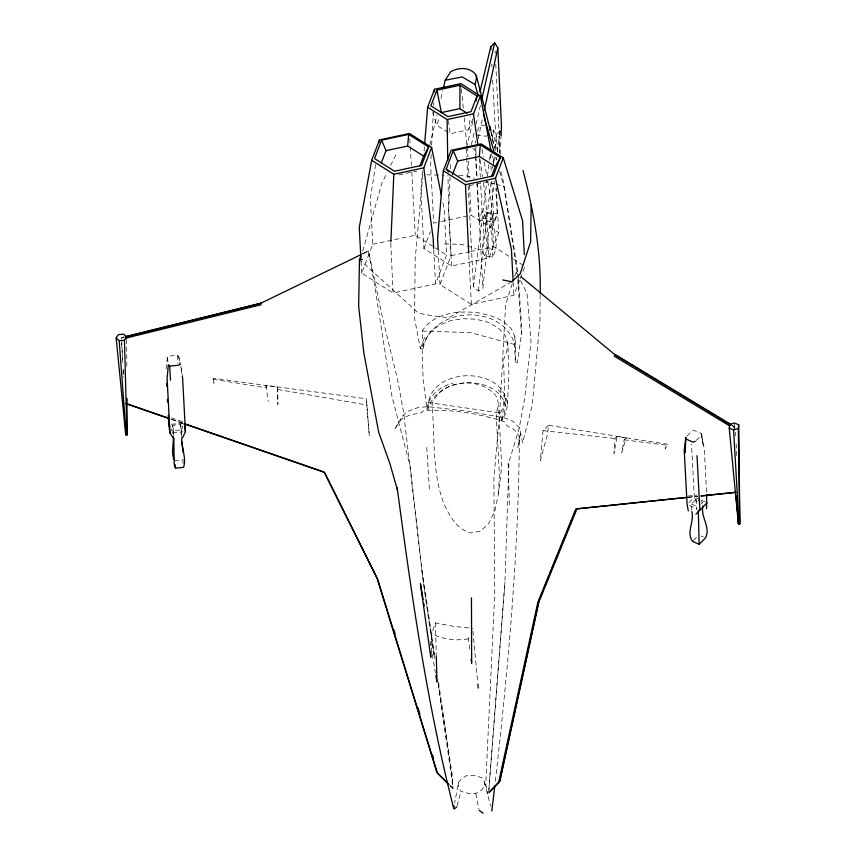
<?xml version="1.0" encoding="UTF-8"?>
<svg xmlns="http://www.w3.org/2000/svg" width="856" height="856" viewBox="0 0 856 856"><rect width="100%" height="100%" fill="white"/><g stroke="black" fill="none" stroke-linecap="round" stroke-linejoin="round"><path stroke-width="0.64" stroke-dasharray="4.28 3.21" d="M277.601 387.051L277.89 404.578L277.601 387.051L213.058 378.138L213.957 383.274L213.058 378.138M499.637 153.117L499.647 136.136M540.147 294.678L539.986 320.016L532.304 405.091L522.556 442.83L519.613 427.861L512.733 421.184L504.569 417.814L466.713 411.094L428.011 406.686L418.263 407.445L407.242 411.533L402.299 416.23L394.509 429.498L401.528 418.959L410.559 414.689L420.51 413.009L424.266 410.388C451.39 409.403 479.66 413.18 505.286 422.169L506.784 425.55L514.392 429.776L519.357 436.079C518.747 552.248 508.122 668.29 495.068 783.657M518.265 277.676L521.668 326.286L521.432 334.086L517.441 362.516L515.355 362.131C515.087 350.971 517.752 338.698 511.257 328.779C503.05 318.774 490.231 315.062 477.99 312.761C458.409 310.471 433.65 312.697 422.243 331.069L423.067 348.713L420.296 348.392L414.593 318.55L415.171 259.368L422.875 174.752M458.484 782.63L458.356 786.974L460.956 791.383L468.039 793.287L475.786 793.544L481.307 790.313L484.357 786.397L484.485 782.031L481.896 777.623L474.78 775.718L467.066 775.472L461.534 778.692L458.484 782.63L454.632 803.163M488.883 789.5L504.954 582.048L508.956 461.951L519.132 428.492L524.728 398.147L531.009 341.212L527.029 293.426L517.548 274.744M431.231 645.413L431.649 633.504L435.49 622.911L453.766 626.41L472.64 628.315M450.063 176.775L448.672 209.848L451.08 255.655L439.984 284.567L471.367 304.383L513.846 295.299L519.86 279.645M450.395 168.835L450.663 162.212M500.311 154.08L501.092 135.451M390.817 243.211L393.054 292.998L435.533 283.914L446.629 255.013L444.221 209.196L442.905 202.765M498.534 493.516L499.369 474.181L496.159 413.245L498.513 405.337L497.325 397.719C482.324 375.795 441.557 378.684 432.055 403.925C434.923 436.999 431.863 471.389 443.601 503.082C449.24 515.44 456.537 529.115 470.661 532.967L480.302 531.287L488.68 523.562L494.961 510.54L498.534 493.516L501.712 466.263L498.513 405.337M431.189 154.529L430.643 165.176L433.692 223.127L440.145 221.747M431.659 145.21L433.361 111.922M433.692 105.267L433.832 102.602M507.437 404.31L508.913 374.896L507.854 343.117L504.901 334.91L498.128 327.752L488.22 322.348L476.129 319.224L463.053 318.689L450.256 320.797L439.01 325.323L430.397 331.85L425.272 339.725L422.094 347.996L423.142 379.775L426.984 409.168L428.182 409.553C435.672 376.447 495.271 372.863 505.618 405.059L504.591 412.688L501.691 420.243L506.356 412.346L507.437 404.31C502.707 363.436 425.207 367.481 428.182 409.553M488.669 792.153L504.954 582.048M515.355 362.131L514.531 344.487L515.045 336.954M617.09 436.421L615.025 438.486L613.987 453.455L617.09 436.421L667.306 444.189L665.198 448.886L667.306 444.189M502.344 420.125L504.591 391.62L503.542 359.841L506.72 351.57L507.854 343.117M422.49 170.761L420.885 190.621L423.934 248.561L451.551 266.002L488.926 258.009L498.695 232.575L496.341 187.796M424.095 150.913L424.416 146.943M548.428 425.239L543.025 430.643L540.307 460.689L547.605 433.885L548.428 425.239L626.228 437.748L621.766 452.696L624.163 439.802L626.228 437.748M468.179 186.019L473.486 286.717L478.376 291.019L482.88 288.087L494.297 181.108M496.544 159.976L496.833 157.333M497.39 152.047L499.08 136.2M166.043 368.915L167.327 357.712L168.247 356.16L177.449 355.304L178.776 356.652L180.595 365.105M475.476 143.155L475.754 140.705M478.376 291.019L491.098 181.386M492.628 168.172L493.088 164.213M493.238 162.897L494.008 156.284M494.929 148.366L496.459 135.152L498.845 131.974M519.357 436.079L517.934 447.442L520.619 433.414M473.486 286.717L486.807 181.354M487.471 176.09L489.311 161.602M489.471 160.286L490.306 153.695M492.136 139.207L493.302 129.994L496.459 135.152M183.024 463.695L182.97 456.269M448.458 120.568L450.203 133.75L468.66 129.802L470.34 116.855M492.425 257.046C494.65 242.911 487.674 227.803 492.938 214.246L485.106 213.112L483.062 218.419L483.929 234.769L482.377 245.062L482.741 251.878L484.592 255.912L492.425 257.046C501.274 243.307 491.633 228.82 492.938 214.246M375.645 164.62L370.359 198.464L372.767 244.27L361.671 273.182L393.054 292.998M701.588 433.682L703.215 445.751L701.588 433.682L693.981 430.397L691.808 431.231L686.683 436.367M475.904 155.589L476.193 147.692M478.162 138.619L482.656 117.871M471.399 144.76L474.053 133.151M476.118 124.109L480.537 104.753M429.915 144.974L436.956 115.186M440.936 98.354L442.777 90.586M466.541 147.628L473.068 120.493M426.984 409.168C428.161 395.472 440.337 386.527 452.717 383.114M457.072 805.817L460.956 791.383M362.741 251.076L381.776 183.441L387.094 172.655M495.25 220.153L497.154 213.775L495.827 188.513M512.22 283.807L505.596 304.832L499.733 412.517L493.88 478.525L494.725 593.764L485.748 784.15L487.642 793.662L488.166 793.533M514.552 276.392L516.361 272.411M448.105 132.423L436.571 125.137L439.642 117.144M468.66 129.802L473.047 118.385M423.934 248.561L430.44 231.601M477.488 131.064L479.253 126.463L480.901 125.179L484.731 125.746M484.592 255.912L487.406 248.582L486.401 242.344L485.106 213.112M520.32 278.435L524.942 266.398L513.739 259.315M423.067 348.713C432.066 303.848 508.657 303.12 515.654 349.216M420.296 348.392L425.379 335.702M469.784 649.126L468.414 638.843L469.826 635.334M181.29 430.194L183.74 424.276M390.636 165.454L397.13 152.272M501.691 420.243L500.396 412.999L504.216 405.573L505.243 397.944L505.618 405.059M733.346 428.118L734.694 426.759L735.732 435.95M490.402 227.236L493.933 222.153L497.154 213.775L482.121 211.593L478.9 219.971L481.457 225.931M434.409 657.29L421.933 569.968L403.497 411.683L397.591 379.657L382.932 319.673L368.487 250.904L362.42 253.943M696.153 440.466L701.278 435.34L704.263 448.416L706.628 493.505M688.887 502.697L694.334 497.25L691.541 444.211M691.776 510.315L691.445 504.024L696.046 499.433L699.373 500.867M700.871 504.152L702.701 502.312L700.486 501.349M693.403 540.478L697.019 536.851M487.727 134.991L486.08 136.264L477.145 134.97M511.802 281.699L448.897 317.704L433.585 315.928L418.595 313.253L359.466 259.561M362.527 253.815L368.487 250.904M362.388 253.954L368.369 251.054L374.757 285.808L392.048 396.863L410.249 466.36L423.346 583.375L434.474 658.328M450.063 785.862L453.145 788.44L438.005 682.435M468.414 638.843C456.558 641.08 442.156 639.421 431.649 633.504M121.606 339.169L121.466 337.885L124.045 337.243M123.981 336.943L121.466 337.885M398.907 174.934L416.722 171.125M469.291 185.624L487.118 181.814L494.875 183.976M441.429 221.469L471.078 215.134L498.695 232.575M372.767 244.27L415.246 235.186L434.302 247.224M451.08 255.655L469.109 251.803M470.393 251.525L493.559 246.571L512.616 258.608M688.32 497.208L697.597 496.245M687.529 497.4L698.164 496.298M687.86 496.084L697.105 495.132M171.339 424.287L182.938 423.217M173.126 434.067L172.666 425.261L180.723 424.523L181.814 436.185M172.666 425.261L173.426 430.643L181.483 429.894M172.548 432.783L182.852 431.82M174.442 460.721L182.489 459.982M426.855 174.827L444.093 175.17M458.677 175.459L465.311 175.598L474.31 178.144M444.778 243.928L461.084 244.281L466.039 245.672M422.243 331.069L470.372 332.61L514.531 344.487M543.025 430.643L615.025 438.486M624.163 439.802L666.396 445.195M213.144 379.283L266.291 387.768L265.949 385.361L366.357 398.757L369.289 435.811L366.357 398.757M483.062 218.419L490.895 219.553M487.406 248.582L495.239 249.717M427.807 402.448L500.396 412.999M277.943 389.469L367.256 405.091M467.28 246.025L475.936 248.454M496.159 184.34L503.874 186.533L517.452 274.23M171.328 417.835L182.649 421.74M171.521 419.205L182.863 423.121M171.446 419.429L182.745 423.346M700.144 499.765L694.334 497.25L697.779 503.392M701.31 500.268L707.12 502.793M691.445 504.024L698.111 506.913M689.401 505.511L697.544 509.042M701.053 535.995L703.279 536.958M732.426 425.379L734.694 426.759M731.762 425.56L734.052 426.951M472.737 148.516L475.626 150.281M435.415 247.93L446.629 255.013M515.922 272.508L517.976 274.209M449.336 784.695L453.145 788.44M498.192 389.726L504.623 396.521M486.304 218.858L482.121 211.593L480.58 182.328M170.986 428.867L172.088 431.039M432.665 111.879L436.571 125.137M495.592 157.215L496.309 159.762M499.551 171.232L503.874 186.533M490.734 131.888L495.656 151.138M500.91 171.681L503.542 181.954L517.891 272.422M484.485 782.031L490.531 806.02M491.258 131.845L493.516 144.621M180.851 366.315L182.574 377.218M475.786 793.544L478.836 808.984M491.569 153.652L493.612 164.138M482.046 149.062L483.415 156.819M484.325 161.987L486.604 174.913M487.738 181.376L491.151 200.764L493.559 246.571M430.119 641.358L430.996 646.612M431.221 647.928L432.098 653.171M432.323 654.487L435.404 672.87M493.302 129.994L496.726 151.983M438.176 683.313L452.428 779.302L452.771 788.579M421.933 569.968L434.409 654.455M438.507 682.178L452.15 774.584L452.942 786.953M480.055 159.591L482.495 176.571M483.437 183.098L485.876 200.069L488.926 258.009M265.949 385.361L268.238 401.282M178.776 356.652L179.61 362.495M167.327 357.712L168.151 363.554M497.743 151.576L495.143 125.211L492.617 80.047M461.395 88.896L463.31 108.594M464.198 117.786L466.884 145.37M467.012 146.686L468.029 157.183M472.887 630.968L477.734 682.756M517.805 279.559L521.432 334.086M426.77 447.421L429.584 492.147M409.799 138.8L410.195 145.456M410.281 146.793L411.394 165.422M411.8 172.077L415.246 235.186M491.729 64.104L491.879 66.757M121.67 340.431L122.868 362.473M736.149 443.868L736.781 455.745M696.046 499.433L696.57 509.491M513.161 282.213L513.846 295.299M494.147 156.595L494.49 163.239M490.37 154.326L490.713 160.982M491.002 166.299L491.205 170.291M491.772 180.926L493.933 222.153L478.9 219.971L477.006 184.061M479.317 158.392L480.302 177.01M475.979 156.916L477.092 178.112M477.37 183.409L482.88 288.087M475.048 146.825L475.465 154.808M475.54 156.134L476.664 177.406M468.232 161.142L469.142 178.262M469.484 184.843L471.078 215.134M466.231 148.923L466.648 156.873M466.723 158.2L467.836 179.396M471.367 304.383L468.767 254.617M451.551 266.002L448.501 208.061L447.977 175.031M438.197 250.53L439.984 284.567M433.746 249.888L435.533 283.914M361.05 261.401L361.671 273.182M181.365 368.733L181.782 376.683M180.723 424.523L181.376 437.095M173.426 430.643L173.693 435.672M123.221 369.086L123.639 377.036M122.643 362.516L121.509 340.185M123.061 370.434L123.414 377.036M495.089 50.804L495.228 53.479M495.763 64.147L498.973 129.491M734.48 424.287L734.662 428.289M177.449 355.304L177.791 363.244M508.122 463.117L509.491 507.651M435.49 622.911L436.271 654.455M499.08 136.04L499.348 153.053M126.656 339.618L126.838 366.347"/><path stroke-width="1.28" d="M499.647 134.831L499.647 130.915L499.369 133.557M467.194 113.27L459.854 108.637L459.982 85.215L436.913 90.148L430.889 105.844L447.934 116.619L471.003 111.676L477.027 95.979L459.982 85.215M540.157 293.341C541.195 251.803 533.481 210.619 523.027 170.558M531.137 205.13L530.613 241.959L520.116 273.963L511.802 281.699L502.697 279.955M360.868 255.933L359.466 259.561L358.664 306.341L363.854 353.014L378.694 432.259L389.972 463.888L397.473 490.049M685.26 452.813L685.827 437.223L684.222 450.138L687.079 504.505L688.32 510.914M430.996 652.026L430.803 657.322L420.414 583.589L423.067 599.339M501.092 135.451L501.477 126.132L497.818 47.861L494.682 42.8L490.766 46.834L479.895 92.063M390.871 241.884L393.824 174.271L371.675 160.286L379.508 139.892L409.478 133.483L431.627 147.467L441.332 195.05M434.377 91.945L434.506 89.281L460.892 83.642L480.377 95.958L491.066 151.031M424.737 142.973L427.625 107.235L434.506 89.281M524.321 254.617L522.535 220.591L503.285 157.879L481.136 143.894L451.166 150.303L443.333 170.708L437.577 238.76L438.133 249.224M419.879 165.946L423.656 156.124L407.67 146.034L408.654 134.392L381.605 140.181L374.543 158.585L394.53 171.211L421.58 165.422L428.642 147.018L408.654 134.392M491.547 176.368L495.314 166.546L479.328 156.445L480.323 144.878L453.273 150.667L446.211 169.071L448.705 171.96M706.532 508.732L706.703 494.832M491.804 811.06L494.757 786.268M729.237 428.128L729.665 424.608L734.416 422.95L738.739 424.833L739.841 523.369L739.038 524.161L738.375 523.872L729.237 428.128L733.571 430.012L738.321 428.353L738.739 424.833M738.375 523.872L737.626 514.114M379.101 142.492L379.508 139.892M476.193 100.987L477.027 95.979M371.675 160.286L359.263 227.364L360.911 258.779M454.151 805.731L453.669 808.299C426.802 703.001 411.575 595.113 397.141 487.503M484.336 110.092L497.818 47.861M499.765 780.576L538.831 601.019L542.832 591.175M481.714 99.585L494.682 42.8M443.387 87.997L445.227 80.229L450.78 71.701C458.966 67.078 470.554 66.886 476.278 75.414L490.402 130.604M478.301 96.032L475.059 84.562L476.3 79.308L476.278 75.414M381.316 162.929L386.024 150.656L381.605 140.181M433.671 248.582L433.125 238.107L423.795 167.862L431.627 147.467M477.99 145.231L473.486 113.902L480.377 95.958M452.503 174.571L457.682 161.078L453.273 150.667M480.323 144.878L500.311 157.504L493.238 175.908L466.188 181.697L446.211 169.071M513.086 280.907L511.439 249.492L495.453 178.283L503.285 157.879M543.827 588.714L548.835 576.409M549.83 573.948L565.837 534.572M567.838 529.65L569.336 525.969M570.342 523.508L571.84 519.817M573.841 514.895L575.339 511.203M182.756 437.427L185.431 431.585L182.574 377.218M423.656 156.124L428.642 147.018M495.314 166.546L500.311 157.504M179.771 363.661L178.851 365.212L169.659 366.068L168.322 364.72L167.102 378.652L169.97 433.018L173.554 438.272M116.159 337.917L118.353 334.643L123.585 334.161L126.635 336.943L124.452 340.217L126.977 434.998L125.704 434.645L116.159 337.917L119.209 340.699L126.174 435.073M125.704 434.645L125.843 431.488M126.977 434.998L127.063 398.415M695.928 514.21L707.12 502.793M489.493 791.725L498.727 782.084L537.793 602.517L575.81 509.01L687.529 497.4M489.065 792.624L499.765 781.688L538.895 601.907L577.008 508.774L686.994 497.336M691.841 511.578C694.591 521.604 685.956 532.143 692.493 541.388L699.159 544.277L705.494 537.921C711.058 527.05 700.39 517.356 702.904 506.089M456.751 807.015L454.29 808.995M361.189 254.542L260.524 303.388L125.329 336.922M695.297 441.322L693.125 442.167L685.517 438.871M738.439 523.337L739.841 523.369M125.276 336.622L261.123 303.152L260.524 303.388L260.952 304.779L125.479 338.216M459.854 108.637L441.396 112.585L436.913 90.148M427.625 107.235L447.11 119.54L473.486 113.902M386.024 150.656L407.67 146.034M393.824 174.271L423.795 167.862M457.682 161.078L479.328 156.445M443.333 170.708L465.482 184.693L495.453 178.283M445.227 80.229L462.229 76.944L475.059 84.562M701.567 495.827L736.021 492.243M700.818 496.02L735.4 492.425M119.209 340.699L124.452 340.217M173.821 438.186L174.175 464.412L175.491 468.146L183.548 467.408C186.843 457.553 180.991 447.517 181.879 437.448M359.466 259.561L362.377 259.561M126.164 403.497L169.006 418.327M185.388 423.998L323.975 471.977L377.1 578.378L436.956 772.551L448.384 783.764M126.228 403.775L168.932 418.563M184.008 423.784L324.67 472.491L377.667 579.234L437.416 773.161L448.255 784.043M483.18 813.2L479.093 810.268M731.281 424.694L615.271 354.641L614.233 356.15L729.943 426.063M730.617 424.876L615.197 354.962L521.037 276.755M168.268 415.246L168.76 424.533L169.873 426.705M393.953 629.92L395.13 633.74M417.931 707.741L419.9 714.118M432.483 754.949L433.66 758.78M483.34 113.88L493.794 150.838M174.11 459.533C170.804 452.075 173.993 444.253 173.254 436.581M490.97 130.594L489.835 126.485L490.21 130.454M181.846 442.092L183.227 452.653M423.72 603.287L424.169 605.909M435.843 675.491L436.945 682.061L436.303 655.771M184.404 424.309L185.431 431.585M174.966 464.434L175.491 468.146M168.76 424.533L169.97 433.018M471.142 659.409L471.656 663.261L471.463 597.884M477.862 684.083L478.237 688.063M735.978 495.688L736.567 502.269M736.802 504.901L737.39 511.481M125.126 422.201L125.425 426.181M699.159 544.277L698.303 510.69M169.659 366.068L170.494 380.171M733.571 430.012L739.038 524.161M490.766 46.834L490.916 49.488M697.009 455.681L699.876 510.048M166.599 383.424L166.738 386.077M167.434 399.335L167.573 401.988M465.482 184.693L468.714 253.301M447.11 119.54L447.752 160.5M738.321 428.353L739.777 523.915"/></g></svg>
